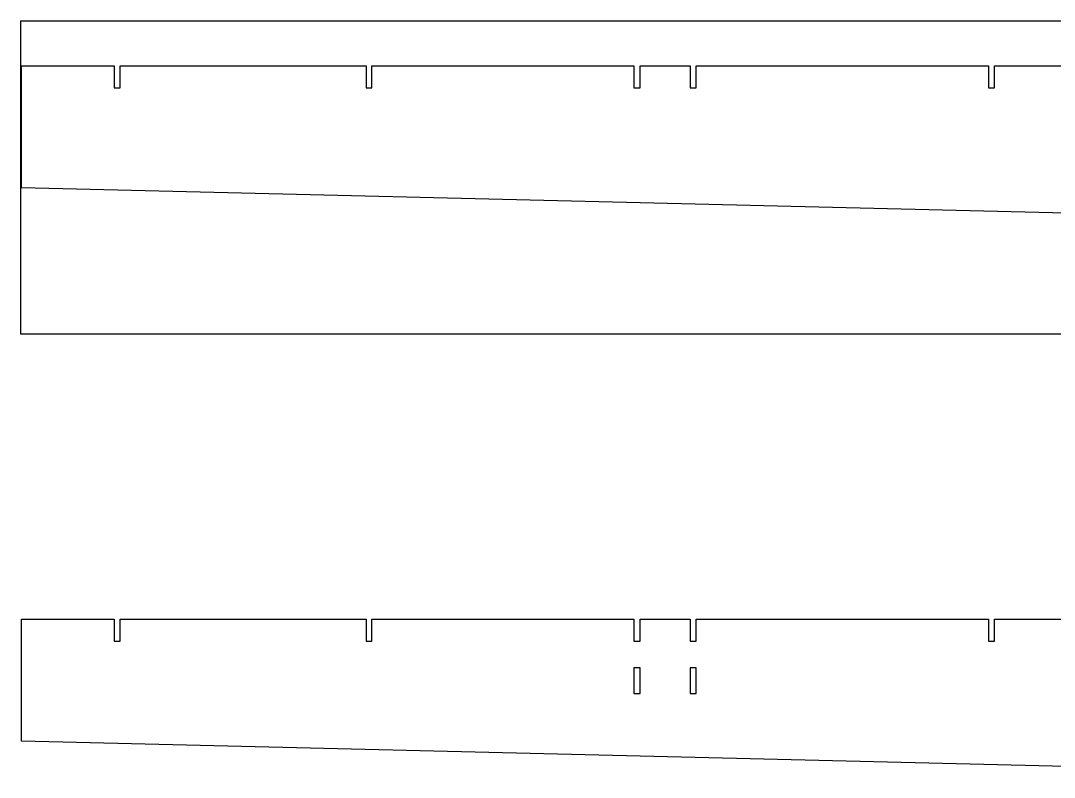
# Model space of a CAD drawing. Header units: millimetres. Extents: x 100 to 1723, y 75 to 1130.
# Drawn here: x 100.7 to 430.7, y 74.7 to 316.1 of the extents above; entities that cross this region are included whole.
import ezdxf

# ---------------------------------------------------------------- set-up
doc = ezdxf.new("R2010")
doc.units = ezdxf.units.MM
doc.layers.add('4mm轻木', color=60, linetype='Continuous')

msp = doc.modelspace()

# ---------------------------------------------------------------- linework, layer by layer
for p, q in [((296.5, 109.67), (296.5, 101.44)), ((298.45, 109.67), (296.5, 109.67)), ((298.45, 101.44), (298.45, 109.67)), ((314.45, 109.67), (314.45, 101.44)), ((316.4, 109.67), (314.45, 109.67)), ((316.4, 101.44), (316.4, 109.67)), ((296.5, 101.44), (298.45, 101.44)), ((314.45, 101.44), (316.4, 101.44))]:
    msp.add_line(p, q)
for points in [[(1101.18, 316.12), (1100.7, 216.12), (100.7, 216.12), (100.7, 316.12), (1100.7, 316.12)], [(574.95, 74.75), (100.93, 86.25), (100.93, 125.2), (130.53, 125.2), (130.53, 118.2), (132.43, 118.2), (132.43, 125.2), (210.96, 125.2), (210.96, 118.2), (212.86, 118.2), (212.86, 125.2), (296.5, 125.2), (296.5, 118.2), (298.45, 118.2), (298.45, 125.2), (314.45, 125.2), (314.45, 118.2), (316.4, 118.2), (316.4, 125.2), (409.74, 125.2), (409.74, 118.2), (411.64, 118.2), (411.64, 125.2), (495.24, 125.2)]]:
    msp.add_lwpolyline(points)
at = {"layer": '4mm轻木'}
msp.add_lwpolyline([(574.95, 251.27), (100.93, 262.77), (100.93, 301.72), (130.53, 301.72), (130.53, 294.72), (132.43, 294.72), (132.43, 301.72), (210.96, 301.72), (210.96, 294.72), (212.86, 294.72), (212.86, 301.72), (296.5, 301.72), (296.5, 294.72), (298.45, 294.72), (298.45, 301.72), (314.45, 301.72), (314.45, 294.72), (316.4, 294.72), (316.4, 301.72), (409.74, 301.72), (409.74, 294.72), (411.64, 294.72), (411.64, 301.72), (495.24, 301.72)], dxfattribs=at)

doc.saveas('drawing.dxf')
